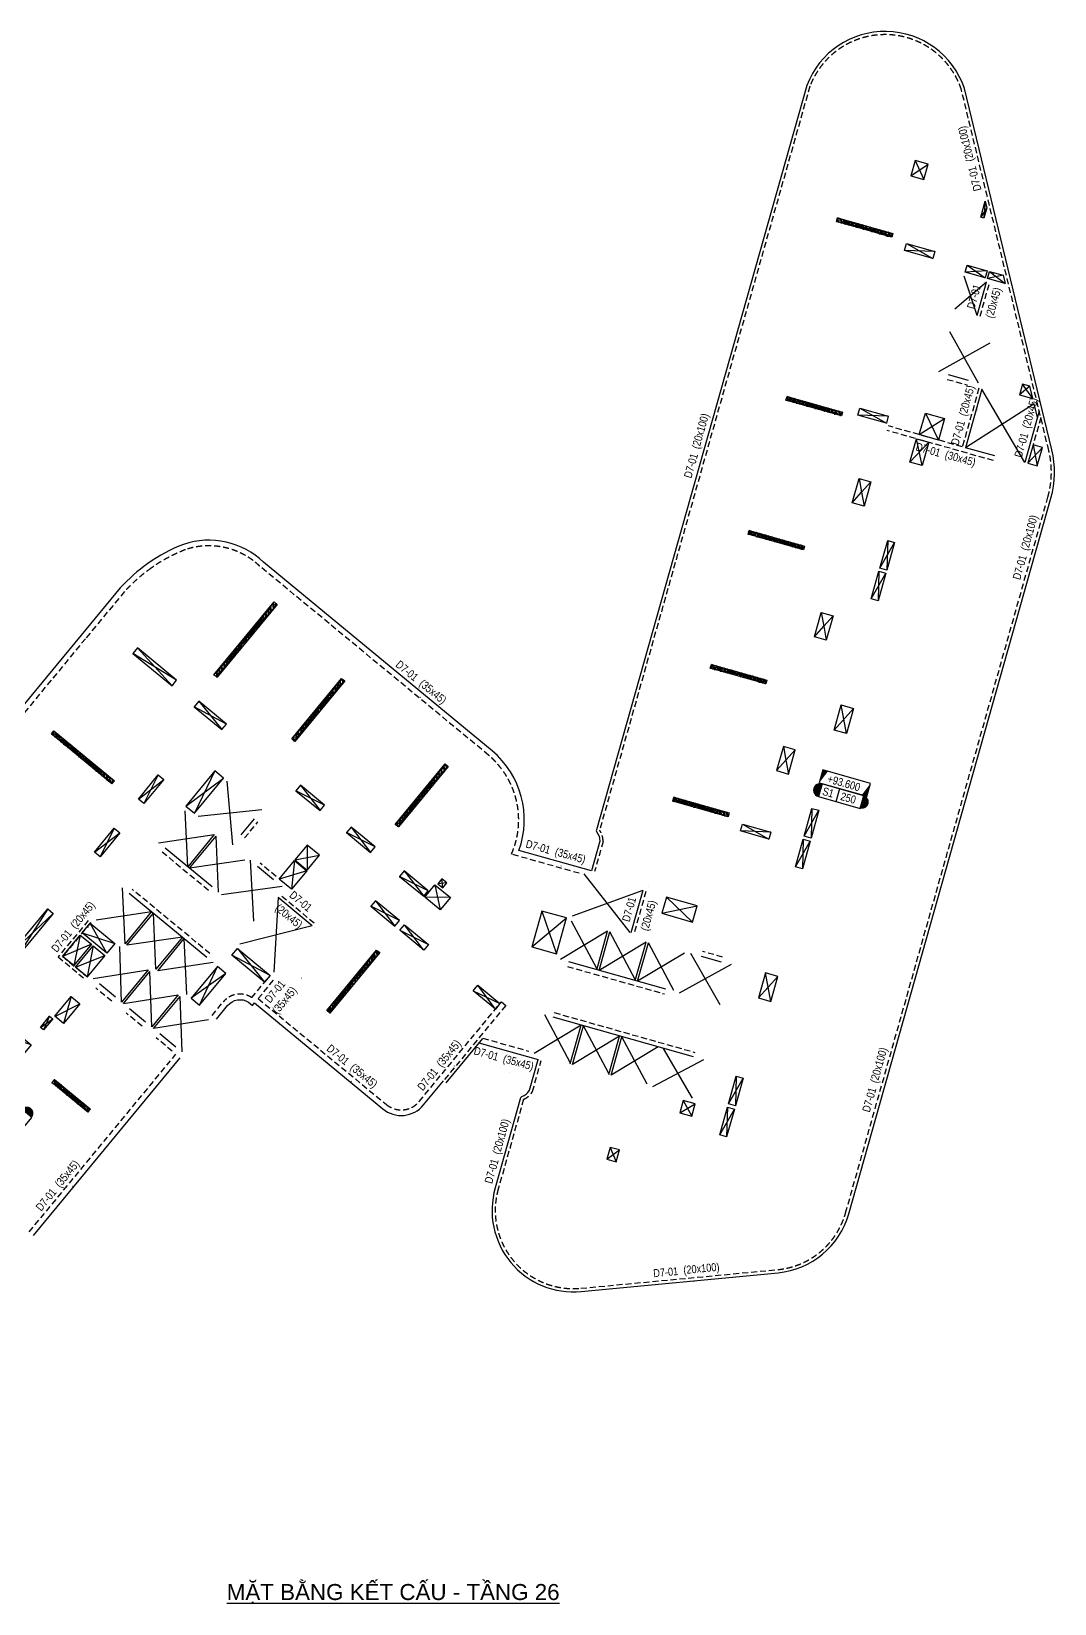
# Model space of a CAD drawing. Header units: millimetres. Extents: x 5400 to 3023951, y -127214 to 225084.
# Drawn here: x 2239371 to 2303313, y -110767 to -12516 of the extents above; entities that cross this region are included whole.
import ezdxf
from ezdxf.enums import TextEntityAlignment as Align

# ---------------------------------------------------------------- set-up
doc = ezdxf.new("R2010")
doc.units = ezdxf.units.MM
doc.header["$LTSCALE"] = 100
doc.linetypes.add('HIDDEN', pattern=[0.375, 0.25, -0.125])
for name, color, linetype in [('ccu11-Manh', 8, 'Continuous'), ('ccu11-Thay', 7, 'Continuous'), ('ccu12-Chidan', 9, 'Continuous'), ('ccu12-Khuat', 9, 'HIDDEN'), ('ccu12-Lomo', 2, 'Continuous'), ('ccu12-Text', 31, 'Continuous'), ('ccu12-Thay', 7, 'Continuous'), ('KC-Betong', 6, 'Continuous')]:
    doc.layers.add(name, color=color, linetype=linetype)
doc.layers.add('ccu12-Tencaukien', color=9, linetype='Continuous', lineweight=15)
doc.layers.add('KC-Tencaukien', color=9, linetype='Continuous', lineweight=15)
doc.styles.add('Arial', font='arial.ttf', dxfattribs={"width": 0.7})
doc.styles.add('Arial Narrow', font='ARIALN.TTF')

# ---------------------------------------------------------------- blocks, each defined once
blk = doc.blocks.new('*U4')
at = {"layer": 'ccu12-Tencaukien', "color": 8, "ltscale": 10000}
blk.add_line((361, -155), (354, -155), dxfattribs=at)
at = {"layer": 'ccu12-Text', "color": 2, "style": 'Arial Narrow', "width": 0.8}
blk.add_attdef('SH', text='', height=300, dxfattribs=at).set_placement((276, 6), align=Align.BOTTOM_RIGHT)
at = {"layer": 'ccu12-Text', "color": 31, "style": 'Arial Narrow', "width": 0.8}
for tag, p in [('(', (508, -75)), ('KT', (633, -75)), (')', (963, -75))]:
    blk.add_attdef(tag, text='', height=250, dxfattribs=at).set_placement(p, align=Align.BOTTOM_LEFT)
blk = doc.blocks.new('ccu11-chieudaysan-flat-2')
at = {"layer": 'ccu12-Chidan'}
for points in [[(-569, 0), (-569, 419, 1)], [(788, 419), (788, 0, 1)]]:
    blk.add_hatch(color=8, dxfattribs=at).paths.add_polyline_path(points)
at = {"layer": 'ccu12-Chidan', "color": 7}
blk.add_line((0, 0), (0, 419), dxfattribs=at)
blk.add_lwpolyline([(-569, 0), (788, 0), (788, 419), (-569, 419)], close=True, dxfattribs=at)
blk.add_arc((-569, 209), 209, 90, 270.0001, dxfattribs=at)
at = {"layer": 'ccu12-Chidan', "color": 31, "style": 'Arial Narrow', "width": 0.7}
for tag, p in [('S00', (-488, 209)), ('200', (100, 209))]:
    blk.add_attdef(tag, text='', height=250, dxfattribs=at).set_placement(p, align=Align.MIDDLE_LEFT)
blk = doc.blocks.new('ccu11-cmb-flat-8')
at = {"layer": 'ccu12-Chidan', "color": 7}
blk.add_lwpolyline([(0, 0), (1550, 0), (1550, 419), (0, 419)], close=True, dxfattribs=at)
at = {"layer": 'ccu12-Chidan'}
for points in [[(0, 0), (166, 419), (0, 419)], [(1550, 419), (1383, 0), (1550, 0)]]:
    blk.add_solid(points, dxfattribs=at)
at = {"layer": 'ccu12-Chidan', "color": 31, "style": 'Arial Narrow', "width": 0.8}
blk.add_attdef('+100.00', text='', height=250, dxfattribs=at).set_placement((745, 206), align=Align.MIDDLE_CENTER)
blk = doc.blocks.new('*U15')
at = {"layer": 'ccu12-Tencaukien', "color": 8, "ltscale": 10000}
blk.add_line((361, -155), (354, -155), dxfattribs=at)
at = {"layer": 'ccu12-Text', "color": 2, "style": 'Arial Narrow', "width": 0.8}
blk.add_attdef('SH', text='', height=300, dxfattribs=at).set_placement((276, 6), align=Align.BOTTOM_RIGHT)
at = {"layer": 'ccu12-Text', "color": 31, "style": 'Arial Narrow', "width": 0.8}
for tag, p in [('(', (508, -75)), ('KT', (633, -75)), (')', (963, -75))]:
    blk.add_attdef(tag, text='', height=250, dxfattribs=at).set_placement(p, align=Align.BOTTOM_LEFT)
blk = doc.blocks.new('*U16')
at = {"layer": 'ccu12-Tencaukien', "color": 8, "ltscale": 10000}
blk.add_line((361, -155), (354, -155), dxfattribs=at)
at = {"layer": 'ccu12-Text', "color": 2, "style": 'Arial Narrow', "width": 0.8}
blk.add_attdef('SH', text='', height=300, dxfattribs=at).set_placement((276, 6), align=Align.BOTTOM_RIGHT)
at = {"layer": 'ccu12-Text', "color": 31, "style": 'Arial Narrow', "width": 0.8}
for tag, p in [('(', (508, -75)), ('KT', (633, -75)), (')', (963, -75))]:
    blk.add_attdef(tag, text='', height=250, dxfattribs=at).set_placement(p, align=Align.BOTTOM_LEFT)
blk = doc.blocks.new('*U17')
at = {"layer": 'ccu12-Tencaukien', "color": 8, "ltscale": 10000}
blk.add_line((361, -155), (354, -155), dxfattribs=at)
at = {"layer": 'ccu12-Text', "color": 2, "style": 'Arial Narrow', "width": 0.8}
blk.add_attdef('SH', text='', height=300, dxfattribs=at).set_placement((276, 6), align=Align.BOTTOM_RIGHT)
at = {"layer": 'ccu12-Text', "color": 31, "style": 'Arial Narrow', "width": 0.8}
for tag, p in [('(', (508, -75)), ('KT', (633, -75)), (')', (963, -75))]:
    blk.add_attdef(tag, text='', height=250, dxfattribs=at).set_placement(p, align=Align.BOTTOM_LEFT)
blk = doc.blocks.new('*U18')
at = {"layer": 'ccu12-Tencaukien', "color": 8, "ltscale": 10000}
blk.add_line((361, -155), (354, -155), dxfattribs=at)
at = {"layer": 'ccu12-Text', "color": 2, "style": 'Arial Narrow', "width": 0.8}
blk.add_attdef('SH', text='', height=300, dxfattribs=at).set_placement((276, 6), align=Align.BOTTOM_RIGHT)
at = {"layer": 'ccu12-Text', "color": 31, "style": 'Arial Narrow', "width": 0.8}
for tag, p in [('(', (508, -75)), ('KT', (633, -75)), (')', (963, -75))]:
    blk.add_attdef(tag, text='', height=250, dxfattribs=at).set_placement(p, align=Align.BOTTOM_LEFT)
blk = doc.blocks.new('Lomo T21')
at = {"layer": 'ccu11-Manh', "ltscale": 5}
for p, q in [((70850, 85937), (71921, 86673)), ((71122, 86899), (71649, 85711)), ((70569, 81704), (72226, 80768)), ((72349, 81201), (70446, 81271)), ((69439, 70904), (67537, 70974)), ((67659, 71407), (69317, 70471)), ((24961, 54407, 0), (22225, 56082, 0)), ((22512, 56429, 0), (24675, 54060, 0)), ((26345, 53102), (27794, 51322)), ((28081, 51669, 0), (26058, 52755)), ((22567, 46987, 0), (24156, 48204, 0)), ((23809, 48490, 0), (22914, 46701, 0)), ((25535, 46546), (27890, 48298)), ((27350, 48744), (26075, 46101)), ((34210, 46606, 0), (32419, 47501, 0)), ((32706, 47848, 0), (33923, 46259, 0)), ((35867, 45237, 0), (37084, 43649, 0)), ((60317, 45424), (61975, 44488)), ((60317, 45424), (61975, 44488)), ((19825, 43664), (21413, 44881)), ((21066, 45168), (20172, 43378)), ((37371, 43996, 0), (35581, 44890, 0)), ((62097, 44921), (60195, 44991)), ((62097, 44921), (60195, 44991)), ((32356, 43183), (33891, 43472)), ((33120, 44109), (33127, 42547)), ((33095, 42508), (31369, 41988)), ((32324, 43145), (32140, 41352)), ((39185, 42500, 0), (40402, 40911, 0)), ((40689, 41258, 0), (38898, 42153, 0)), ((41102, 41627, 0), (41429, 40060)), ((42066, 40831, 0), (40466, 40856, 0)), ((14610, 37350, 0), (17249, 39840, 0)), ((16902, 40126, 0), (14957, 37064, 0)), ((47151, 37740, 0), (49326, 39552, 0)), ((47786, 39987, 0), (48691, 37305, 0)), ((18938, 38479), (18531, 36573)), ((19065, 38633), (21096, 37955)), ((20606, 37361), (19556, 39227)), ((38909, 38783, 0), (40696, 37891, 0)), ((40391, 37559, 0), (39195, 39130, 0)), ((19632, 37906), (17837, 37146)), ((19748, 37811), (19378, 35874)), ((18647, 36478), (20479, 37207)), ((43489, 35001, 0), (45167, 34198, 0)), ((44881, 33851), (43775, 35348, 0)), ((14319, 32887), (15366, 31017)), ((15860, 31614, 0), (13826, 32289)), ((6585, 27633, 0), (9225, 30123, 0)), ((8878, 30409, 0), (6932, 27347, 0)), ((56409, 27367), (57368, 27927)), ((56627, 28136), (57150, 27157)), ((51851, 24472), (52639, 25055)), ((52061, 25218), (52428, 24309)), ((2382, 22546, 0), (3970, 23762, 0)), ((3623, 24049, 0), (2729, 22259, 0)), ((10467, 21704), (8880, 21588)), ((9580, 22436), (9767, 20855)), ((917, 20772), (22, 18982)), ((4125, 20589), (5954, 20762)), ((4951, 21590), (5127, 19761)), ((6031, 20698), (5550, 19410)), ((-325, 19269), (1264, 20485)), ((6378, 20412), (5204, 19697)), ((-1535, 17803, 0), (-2429, 16013, 0)), ((540, 15895), (1758, 17723)), ((-2776, 16300, 0), (-1188, 17517, 0)), ((2105, 17436), (540, 15895)), ((-5676, 12792, 0), (-6570, 11002, 0)), ((-6438, 10892, 0), (-3957, 13191, 0)), ((-4304, 13477, 0), (-6091, 10606, 0)), ((-6917, 11289, 0), (-5329, 12505, 0))]:
    blk.add_line(p, q, dxfattribs=at)
at = {"layer": 'ccu11-Manh', "ltscale": 0.5}
for p, q in [((75587, 83943, 0), (75212, 83352, 0)), ((75489, 84346, 0), (75404, 83325, 0)), ((75614, 79997), (74240, 79913)), ((74364, 80350), (75491, 79560)), ((76610, 79716), (75635, 79519)), ((75759, 79956), (76733, 79209)), ((71371, 69760, 0), (72955, 70768, 0)), ((71752, 71108, 0), (72574, 69420, 0)), ((71963, 69281, 0), (70781, 68041)), ((71551, 67824), (71193, 69499, 0)), ((79066, 68963), (78161, 67972)), ((78487, 69127), (78740, 67808)), ((68909, 61416), (69832, 63025)), ((69399, 63148), (69342, 61293)), ((68365, 59491), (69288, 61101)), ((68855, 61223), (68798, 59369)), ((67263, 52648), (66050, 51297)), ((66820, 51079), (66493, 52865)), ((64178, 44671), (65100, 46281)), ((64667, 46403), (64611, 44549)), ((63634, 42747), (64556, 44356)), ((64123, 44479), (64067, 42624)), ((55280, 39844), (57490, 40311)), ((57204, 39300), (55565, 40854)), ((28756, 37655, 0), (30458, 35546, 0)), ((26399, 34097, 0), (27506, 36527, 0)), ((30803, 35965, 0), (28409, 37235, 0)), ((28040, 36087, 0), (25864, 34538, 0)), ((62532, 35904), (61318, 34552)), ((62088, 34335), (61762, 36121)), ((17023, 33409, 0), (16640, 32558, 0)), ((16450, 32716, 0), (17213, 33253, 0)), ((59446, 27927), (60369, 29537)), ((59936, 29659), (59879, 27805)), ((58902, 26002), (59825, 27612)), ((59392, 27734), (59335, 25880))]:
    blk.add_line(p, q, dxfattribs=at)
at = {"layer": 'ccu11-Manh'}
for p, q in [((78286, 72794, 0), (77638, 72250, 0)), ((78474, 72014, 0), (77825, 72915, 0)), ((41850, 41749, 0), (41287, 41695, 0)), ((41596, 41440, 0), (41542, 42003, 0)), ((38887, 39385, 0), (37093, 40283, 0)), ((37380, 40630, 0), (38600, 39038, 0))]:
    blk.add_line(p, q, dxfattribs=at)
at = {"layer": 'ccu11-Manh', "ltscale": 5, "elevation": 0}
for points in [[(67613, 67014), (67770, 66154), (68354, 66805)], [(67186, 65503), (67770, 66154), (67927, 65294)], [(65247, 58642), (65404, 57782), (65988, 58433)], [(64820, 57131), (65404, 57782), (65561, 56922)], [(62881, 50270), (63038, 49410), (63622, 50060)], [(62454, 48759), (63038, 49410), (63195, 48550)], [(12835, 30429), (11270, 28888), (12488, 30715)], [(10052, 27060), (11270, 28887), (9705, 27346)], [(-1024, 14354), (540, 15895), (-677, 14068)]]:
    blk.add_lwpolyline(points, dxfattribs=at)
at = {"layer": 'ccu11-Manh'}
for points in [[(18361, 34639), (17882, 32960)], [(17345, 33404), (18900, 34193)]]:
    blk.add_lwpolyline(points, dxfattribs=at)
at = {"layer": 'ccu12-Lomo', "ltscale": 0.5, "elevation": 0}
for points in [[(71921, 86673), (71122, 86899), (70850, 85937), (71649, 85711), (71921, 86673)], [(70446, 81271), (70569, 81704), (72349, 81201), (72226, 80768), (70446, 81271)], [(67537, 70974), (67659, 71407), (69439, 70904), (69317, 70471), (67537, 70974)], [(67613, 67014), (68354, 66805), (67927, 65294), (67186, 65503), (67613, 67014)], [(65247, 58642), (65988, 58433), (65561, 56922), (64820, 57131), (65247, 58642)], [(22512, 56429), (22225, 56082), (24675, 54060), (24961, 54407), (22512, 56429)], [(26345, 53102), (26058, 52755), (27794, 51322), (28080, 51669), (26345, 53102)], [(63195, 48550), (63622, 50060), (62881, 50270), (62454, 48759), (63195, 48550)], [(22914, 46701), (22567, 46987), (23809, 48490), (24156, 48204), (22914, 46701)], [(27350, 48744), (25535, 46546), (26075, 46101), (27890, 48298), (27350, 48744)], [(32706, 47848), (32419, 47501), (33923, 46259), (34210, 46606), (32706, 47848)], [(35867, 45237), (35581, 44890), (37084, 43649), (37371, 43996), (35867, 45237)], [(60195, 44991), (60317, 45424), (62097, 44921), (61975, 44488), (60195, 44991)], [(20172, 43378), (19825, 43664), (21066, 45168), (21413, 44881), (20172, 43378)], [(39185, 42500), (38898, 42153), (40402, 40911), (40689, 41258), (39185, 42500)], [(37093, 40283), (38600, 39038), (38887, 39385), (37380, 40630), (37093, 40283)], [(14957, 37064), (14610, 37350), (16902, 40126), (17249, 39840), (14957, 37064)], [(49326, 39552), (47786, 39987), (47152, 37740), (48691, 37305), (49326, 39552)], [(40696, 37891), (40409, 37544), (38909, 38783), (39195, 39130), (40696, 37891)], [(45167, 34198), (44881, 33851), (43489, 35001), (43775, 35348), (45167, 34198)], [(12835, 30429), (12488, 30716), (9705, 27347), (10052, 27060), (12835, 30429)], [(6932, 27347), (6585, 27633), (8878, 30409), (9225, 30123), (6932, 27347)], [(57150, 27157), (57368, 27927), (56627, 28136), (56409, 27367), (57150, 27157)], [(52428, 24309), (52639, 25055), (52061, 25218), (51851, 24472), (52428, 24309)], [(2729, 22259), (2382, 22546), (3623, 24049), (3970, 23762), (2729, 22259)], [(22, 18982), (-325, 19269), (917, 20772), (1264, 20485), (22, 18982)], [(4125, 20589), (4951, 21590), (5954, 20762), (5127, 19761), (4124, 20588)], [(5204, 19697), (5550, 19410), (6378, 20411), (6031, 20699), (5203, 19698)], [(-2429, 16013), (-2776, 16300), (-1535, 17803), (-1188, 17517), (-2429, 16013)], [(-677, 14068), (2105, 17436), (1758, 17723), (-1024, 14354), (-677, 14068)], [(-6570, 11002), (-6917, 11289), (-5676, 12792), (-5329, 12505), (-6570, 11002)], [(-6091, 10606), (-6438, 10892), (-4304, 13477), (-3957, 13191), (-6091, 10606)]]:
    blk.add_lwpolyline(points, dxfattribs=at)
at = {"layer": 'ccu12-Lomo', "elevation": 0}
for points in [[(75404, 83298), (75212, 83352), (75489, 84346), (75587, 83943), (75404, 83298)], [(75615, 79997), (75491, 79560), (74240, 79913), (74364, 80350), (75614, 79997)], [(75759, 79956), (76610, 79716), (76733, 79209), (75635, 79519), (75759, 79956)], [(78475, 72013), (78287, 72795), (77825, 72915), (77638, 72250), (78474, 72014)], [(72955, 70768), (72574, 69420), (71371, 69760), (71752, 71108), (72955, 70768)], [(78740, 67808), (79066, 68963), (78487, 69127), (78161, 67972), (78740, 67808)], [(69288, 61101), (68798, 59369), (68365, 59491), (68855, 61223), (69288, 61101)], [(64556, 44356), (64067, 42624), (63634, 42747), (64123, 44479), (64556, 44356)], [(41596, 41440), (41850, 41749), (41542, 42003), (41287, 41695), (41596, 41440)], [(28409, 37235), (28756, 37655), (30803, 35965), (30458, 35546), (28409, 37235)], [(28040, 36087), (27506, 36527), (25864, 34538), (26399, 34097), (28042, 36085)], [(62532, 35904), (61762, 36121), (61318, 34552), (62088, 34335), (62532, 35904)], [(17023, 33409), (17213, 33253), (16640, 32558), (16450, 32716), (17023, 33409)], [(60369, 29537), (59879, 27805), (59446, 27927), (59936, 29659), (60369, 29537)], [(59825, 27612), (59335, 25880), (58902, 26002), (59392, 27734), (59825, 27612)]]:
    blk.add_lwpolyline(points, dxfattribs=at)
blk.add_lwpolyline([(71963, 69281), (71551, 67824), (70781, 68041), (71193, 69499)], close=True, dxfattribs=at)
at = {"layer": 'ccu12-Lomo'}
for points in [[(69832, 63025), (69342, 61293), (68909, 61416), (69399, 63148), (69832, 63025)], [(65100, 46281), (64611, 44549), (64178, 44671), (64667, 46403), (65100, 46281)], [(18361, 34639), (18900, 34193), (17882, 32960), (17342, 33406), (18361, 34639)]]:
    blk.add_lwpolyline(points, dxfattribs=at)
blk.add_lwpolyline([(67263, 52648), (66820, 51079), (66050, 51297), (66493, 52865)], close=True, dxfattribs=at)
at = {"layer": 'ccu12-Lomo', "ltscale": 0.5, "elevation": 0}
for points in [[(32356, 43183), (33127, 42547), (33891, 43472), (33120, 44109)], [(32324, 43145), (33095, 42508), (32140, 41352), (31369, 41988)], [(41102, 41627), (42066, 40831), (41429, 40060), (40465, 40856)], [(18938, 38479), (19632, 37906), (18531, 36573), (17837, 37146)], [(19556, 39227), (21096, 37955), (20606, 37361), (19065, 38633)], [(19748, 37811), (20479, 37207), (19378, 35874), (18647, 36478)], [(14319, 32887), (15860, 31614), (15366, 31017), (13826, 32289)], [(8880, 21588), (9767, 20855), (10467, 21704), (9580, 22436)]]:
    blk.add_lwpolyline(points, close=True, dxfattribs=at)
at = {"layer": 'ccu12-Lomo', "ltscale": 0.5}
blk.add_lwpolyline([(57204, 39300), (57490, 40311), (55565, 40854), (55280, 39844), (57204, 39300)], dxfattribs=at)
blk = doc.blocks.new('*U151')
h = blk.add_hatch()
h.set_pattern_fill('VATLIEU04', color=250, scale=40, style=0, pattern_type=2)
h.set_pattern_definition([(50, (3950, 300), (286.904, -25.101), [30, -330]), (355, (3950, 300), (-55.5, 300.877), [24, -264]), (100.4514, (3973.9, 297.9), (231.404, 275.776), [25.496, -280.457]), (46.184, (3950, 380), (426.896, -66.208), [45, -495]), (96.636, (3985.57, 374.5), (373.865, 389.647), [38.244, -420.685]), (351.184, (3950, 380), (373.865, 389.647), [36, -396]), (21, (3990, 360), (238.763, -161.048), [30, -330]), (326, (3990, 360), (97.326, 290.06), [24, -264]), (71.4514, (4009.9, 346.58), (336.089, 129.012), [25.496, -280.457]), (37.5, (3950, 300), (4.864, 133.1575), [0, -260.8, 0, -268, 0, -265]), (7.5, (3950, 300), (105.228, 157.7647), [0, -152.8, 0, -254.8, 0, -101]), (327.5, (3860.8, 300), (213.529, -9.022), [0, -100, 0, -312, 0, -414]), (317.5, (3820.8, 300), (233.2745, 40.042), [0, -130, 0, -207.2, 0, -294]), (45, (3950, 300), (-120.208, 120.208), []), (45, (3950, 349), (-120.208, 120.208), [])])
h.paths.add_polyline_path([(-475, -475), (4425, -475), (4425, -225), (-475, -225)])
at = {"color": 6, "ltscale": 0.25}
blk.add_lwpolyline([(-475, -475), (4425, -475), (4425, -225), (-475, -225)], close=True, dxfattribs=at)
at = {"layer": 'Defpoints', "linetype": 'ByBlock', "ltscale": 30}
for p, q in [((4425, -475), (-475, -225)), ((-475, -475), (4425, -225))]:
    blk.add_line(p, q, dxfattribs=at)
blk = doc.blocks.new('*U150')
h = blk.add_hatch()
h.set_pattern_fill('VATLIEU04', color=250, scale=40, style=0, pattern_type=2)
h.set_pattern_definition([(50, (-700, 4950), (286.904, -25.101), [30, -330]), (355, (-700, 4950), (-55.5, 300.877), [24, -264]), (100.4514, (-676.1, 4947.9), (231.404, 275.776), [25.496, -280.457]), (46.184, (-700, 5030), (426.896, -66.208), [45, -495]), (96.636, (-664.43, 5024.5), (373.865, 389.647), [38.244, -420.685]), (351.184, (-700, 5030), (373.865, 389.647), [36, -396]), (21, (-660, 5010), (238.763, -161.048), [30, -330]), (326, (-660, 5010), (97.326, 290.06), [24, -264]), (71.4514, (-640.1, 4996.58), (336.089, 129.012), [25.496, -280.457]), (37.5, (-700, 4950), (4.864, 133.1575), [0, -260.8, 0, -268, 0, -265]), (7.5, (-700, 4950), (105.228, 157.7647), [0, -152.8, 0, -254.8, 0, -101]), (327.5, (-789.2, 4950), (213.529, -9.022), [0, -100, 0, -312, 0, -414]), (317.5, (-829.2, 4950), (233.2745, 40.042), [0, -130, 0, -207.2, 0, -294]), (45, (-700, 4950), (-120.208, 120.208), []), (45, (-700, 4999), (-120.208, 120.208), [])])
h.paths.add_polyline_path([(-475, -475), (-225, -475), (-225, 4425), (-475, 4425)])
at = {"color": 6, "ltscale": 0.25}
blk.add_lwpolyline([(-475, -475), (-225, -475), (-225, 4425), (-475, 4425)], close=True, dxfattribs=at)
at = {"layer": 'Defpoints', "linetype": 'ByBlock', "ltscale": 30}
for p, q in [((-225, -475), (-475, 4425)), ((-475, -475), (-225, 4425))]:
    blk.add_line(p, q, dxfattribs=at)
blk = doc.blocks.new('*U152')
h = blk.add_hatch()
h.set_pattern_fill('VATLIEU04', color=250, scale=40, style=0, pattern_type=2)
h.set_pattern_definition([(50, (2650, 300), (286.904, -25.1), [30, -330]), (355, (2650, 300), (-55.5, 300.877), [24, -264]), (100.451, (2673.9, 297.9), (231.404, 275.776), [25.496, -280.457]), (46.184, (2650, 380), (426.896, -66.208), [45, -495]), (96.636, (2685.57, 374.5), (373.865, 389.647), [38.244, -420.685]), (351.184, (2650, 380), (373.865, 389.65), [36, -396]), (21, (2690, 360), (238.763, -161.048), [30, -330]), (326, (2690, 360), (97.326, 290.06), [24, -264]), (71.451, (2709.9, 346.58), (336.09, 129.012), [25.496, -280.457]), (37.5, (2650, 300), (4.864, 133.1575), [0, -260.8, 0, -268, 0, -265]), (7.5, (2650, 300), (105.228, 157.765), [0, -152.8, 0, -254.8, 0, -101]), (327.5, (2560.8, 300), (213.529, -9.022), [0, -100, 0, -312, 0, -414]), (317.5, (2520.8, 300), (233.274, 40.042), [0, -130, 0, -207.2, 0, -294]), (45, (2650, 300), (-120.208, 120.208), []), (45, (2650, 349), (-120.208, 120.208), [])])
h.paths.add_polyline_path([(-475, -475), (3125, -475), (3125, -225), (-475, -225)])
at = {"color": 6, "ltscale": 0.25}
blk.add_lwpolyline([(-475, -475), (3125, -475), (3125, -225), (-475, -225)], close=True, dxfattribs=at)
at = {"layer": 'Defpoints', "linetype": 'ByBlock', "ltscale": 30}
for p, q in [((3125, -475), (-475, -225)), ((-475, -475), (3125, -225))]:
    blk.add_line(p, q, dxfattribs=at)
blk = doc.blocks.new('*U223')
h = blk.add_hatch()
h.set_pattern_fill('VATLIEU04', color=250, scale=40, style=0, pattern_type=2)
h.set_pattern_definition([(50, (1950, 300), (286.904, -25.1), [30, -330]), (355, (1950, 300), (-55.5, 300.877), [24, -264]), (100.451, (1973.9, 297.9), (231.404, 275.776), [25.496, -280.457]), (46.184, (1950, 380), (426.896, -66.21), [45, -495]), (96.636, (1985.57, 374.5), (373.865, 389.65), [38.244, -420.685]), (351.184, (1950, 380), (373.865, 389.65), [36, -396]), (21, (1990, 360), (238.763, -161.048), [30, -330]), (326, (1990, 360), (97.326, 290.06), [24, -264]), (71.451, (2009.9, 346.58), (336.09, 129.012), [25.496, -280.457]), (37.5, (1950, 300), (4.864, 133.1575), [0, -260.8, 0, -268, 0, -265]), (7.5, (1950, 300), (105.228, 157.765), [0, -152.8, 0, -254.8, 0, -101]), (327.5, (1860.8, 300), (213.529, -9.022), [0, -100, 0, -312, 0, -414]), (317.5, (1820.8, 300), (233.274, 40.042), [0, -130, 0, -207.2, 0, -294]), (45, (1950, 300), (-120.208, 120.208), []), (45, (1950, 349), (-120.208, 120.208), [])])
h.paths.add_polyline_path([(-475, -475), (2425, -475), (2425, -225), (-475, -225)])
at = {"color": 6, "ltscale": 0.25}
blk.add_lwpolyline([(-475, -475), (2425, -475), (2425, -225), (-475, -225)], close=True, dxfattribs=at)
at = {"layer": 'Defpoints', "linetype": 'ByBlock', "ltscale": 30}
for p, q in [((2425, -475), (-475, -225)), ((-475, -475), (2425, -225))]:
    blk.add_line(p, q, dxfattribs=at)
blk = doc.blocks.new('*U224')
h = blk.add_hatch()
h.set_pattern_fill('VATLIEU04', color=250, scale=40, style=0, pattern_type=2)
h.set_pattern_definition([(50, (-700, 5950), (286.904, -25.101), [30, -330]), (355, (-700, 5950), (-55.5, 300.877), [24, -264]), (100.4514, (-676.1, 5947.9), (231.404, 275.776), [25.496, -280.457]), (46.184, (-700, 6030), (426.896, -66.208), [45, -495]), (96.6356, (-664.43, 6024.5), (373.865, 389.647), [38.244, -420.685]), (351.184, (-700, 6030), (373.865, 389.647), [36, -396]), (21, (-660, 6010), (238.763, -161.0476), [30, -330]), (326, (-660, 6010), (97.326, 290.06), [24, -264]), (71.4514, (-640.1, 5996.58), (336.089, 129.012), [25.496, -280.457]), (37.5, (-700, 5950), (4.864, 133.1575), [0, -260.8, 0, -268, 0, -265]), (7.5, (-700, 5950), (105.2278, 157.7647), [0, -152.8, 0, -254.8, 0, -101]), (327.5, (-789.2, 5950), (213.529, -9.022), [0, -100, 0, -312, 0, -414]), (317.5, (-829.2, 5950), (233.2745, 40.042), [0, -130, 0, -207.2, 0, -294]), (45, (-700, 5950), (-120.208, 120.208), []), (45, (-700, 5999), (-120.208, 120.208), [])])
h.paths.add_polyline_path([(-475, -475), (-225, -475), (-225, 5425), (-475, 5425)])
at = {"color": 6, "ltscale": 0.25}
blk.add_lwpolyline([(-475, -475), (-225, -475), (-225, 5425), (-475, 5425)], close=True, dxfattribs=at)
at = {"layer": 'Defpoints', "linetype": 'ByBlock', "ltscale": 30}
for p, q in [((-225, -475), (-475, 5425)), ((-475, -475), (-225, 5425))]:
    blk.add_line(p, q, dxfattribs=at)

msp = doc.modelspace()

# ---------------------------------------------------------------- linework, layer by layer
at = {"layer": 'ccu11-Manh', "ltscale": 0.5}
for p, q in [((2299052.4, -28195.6), (2297072.4, -29870.2)), ((2298467.8, -30264.5), (2297657, -27801.3)), ((2298569.4, -34501.8), (2296774.4, -31292.8)), ((2299276.4, -31999.8), (2296067.4, -33794.8)), ((2301455.2, -39447.9), (2298776.5, -34872.1)), ((2302040.8, -35794.5), (2297743.1, -38529.4, 0)), ((2251950.5, -63347, 0), (2251606.3, -59366.6, 0)), ((2249134.9, -64718.1, 0), (2248977, -61215.6, 0)), ((2249791.6, -61564.1, 0), (2253765.3, -61149.5, 0)), ((2247321.4, -63220.4, 0), (2250790.5, -62713.3, 0)), ((2251061, -66308.7, 0), (2250906.2, -62808.8, 0)), ((2252716.6, -64303.9, 0), (2249250.6, -64813.6, 0)), ((2253036.7, -64308.9, 0), (2253258.5, -68123.5, 0)), ((2273902, -65164.6), (2276762.9, -68830.7)), ((2245225.5, -69530.5, 0), (2245067.6, -66028)), ((2255041.4, -65964.5, 0), (2251253.8, -66467.9, 0)), ((2254798.1, -66651.7, 0), (2254517.8, -71309.9, 0)), ((2277578, -66203.3), (2273154.2, -67811)), ((2243412, -68032.7), (2246881.1, -67525.7)), ((2247153.2, -71122.4, 0), (2246996.8, -67621.2)), ((2256918.5, -68402.8, 0), (2252397.4, -69558.8, 0)), ((2275382.2, -68752.3, 0), (2272440.9, -70519, 0)), ((2274702.3, -71086.7, 0), (2273120.7, -68113.3, 0)), ((2245003.3, -73172.8), (2244885.4, -69703.5)), ((2248808.8, -69117.6), (2245341.2, -69626)), ((2249079.2, -72713), (2248924.4, -69213.2)), ((2277787.9, -69432.1), (2274846.7, -71198.9)), ((2277108.1, -71766.5), (2275526.5, -68793.1)), ((2279513.9, -72446.3), (2277932.3, -69472.9)), ((2250734.8, -70708.2), (2247268.8, -71217.9)), ((2280193.7, -70111.9), (2277252.5, -71878.7)), ((2280557.7, -70110.8), (2282400.9, -73333.5)), ((2243229.8, -71708.2), (2246658.8, -71168.1, 0)), ((2246892.3, -74732.9), (2246774.5, -71263.6, 0)), ((2283107.9, -70831.4), (2279850.7, -72612.9)), ((2245118.9, -73268.3, 0), (2248547.9, -72728.1, 0)), ((2248781.4, -76293), (2248663.6, -72823.7, 0)), ((2250437, -74288.2), (2247008, -74828.4, 0)), ((2273723.4, -74622.4), (2270782.2, -76389.2)), ((2273043.6, -76956.8), (2271462, -73983.4)), ((2275449.4, -77636.6), (2273867.8, -74663.2)), ((2276129.2, -75302.2), (2273188, -77069)), ((2277855.2, -78316.5), (2276273.6, -75343)), ((2278535, -75982), (2275593.8, -77748.8)), ((2280694, -79190), (2278871.8, -76077.2)), ((2281373.8, -76784.2), (2278192, -78483))]:
    msp.add_line(p, q, dxfattribs=at)
at = {"layer": 'ccu11-Thay', "ltscale": 0.5}
for p, q in [((2253287.7, -61727.8, 0), (2252459.9, -62730.2, 0)), ((2253499.3, -64691, 0), (2254501.7, -65518.8, 0)), ((2279008.7, -72374.9), (2272946.1, -70661.8)), ((2281231.4, -70301.2), (2282482.4, -70654.7)), ((2243615.4, -72026.6), (2244617.7, -72854.4, 0)), ((2245504.4, -73586.7, 0), (2246506.8, -74414.5)), ((2252936.4, -73184.4), (2253192.2, -73386.1, 0)), ((2253192.2, -73386.1, 0), (2253319.6, -73231.9, 0)), ((2280748.3, -76607.5), (2271967.2, -74126.2)), ((2247393.5, -75146.8, 0), (2248395.9, -75974.6))]:
    msp.add_line(p, q, dxfattribs=at)
at = {"layer": 'ccu11-Thay'}
for p, q in [((2250790.5, -62713.3, 0), (2249134.9, -64718.1, 0)), ((2249250.6, -64813.6, 0), (2250906.2, -62808.8, 0)), ((2277578, -66203.3, 0), (2276830.2, -68849.7, 0)), ((2246881.1, -67525.7), (2245225.5, -69530.5, 0)), ((2245341.2, -69626), (2246996.8, -67621.2)), ((2274702.3, -71158.1, 0), (2275382.2, -68752.3, 0)), ((2248808.8, -69117.6), (2247153.2, -71122.4, 0)), ((2247268.8, -71217.9), (2248924.4, -69213.2)), ((2274846.7, -71198.9, 0), (2275526.5, -68793.1, 0)), ((2277108.1, -71837.9, 0), (2277787.9, -69432.1, 0)), ((2277252.5, -71878.7), (2277932.3, -69472.9)), ((2246658.8, -71168.1, 0), (2245003.3, -73172.8)), ((2245118.9, -73268.3, 0), (2246774.5, -71263.6, 0)), ((2248547.9, -72728.1, 0), (2246892.3, -74732.9)), ((2247008, -74828.4, 0), (2248663.6, -72823.7, 0)), ((2273043.6, -77028.2), (2273723.4, -74622.4)), ((2273188, -77069), (2273867.8, -74663.2)), ((2275449.4, -77708), (2276129.2, -75302.2)), ((2275593.8, -77748.8), (2276273.6, -75343))]:
    msp.add_line(p, q, dxfattribs=at)
at = {"layer": 'ccu11-Thay', "ltscale": 0.5, "extrusion": (-9.92109e-09, 8.1449e-09, 1)}
msp.add_line((2256918.4, -68403, 0), (2254798, -66651.9, 0), dxfattribs=at)
at = {"layer": 'ccu12-Khuat', "ltscale": 15}
for p, q in [((2288018.1, -15943.9, 0), (2274878.1, -62438.8, 0)), ((2302951, -38702.1), (2297483.6, -16123.1, 0)), ((2298660.2, -30318.9), (2299244.9, -28249.9)), ((2296611.3, -34260.3), (2297862.3, -34613.8)), ((2298584, -34817.7, 0), (2297550.6, -38475, 0)), ((2297550.6, -38475, 0), (2292931.5, -37169.7)), ((2302451.9, -36648.7), (2301645.7, -39501.8)), ((2299489.9, -39334.7, 0), (2292849.9, -37458.4)), ((2290257, -86351.6), (2302895.7, -41624)), ((2252691.2, -62921.2, 0), (2253519, -61918.9, 0)), ((2247535.1, -63786, 0), (2250465.1, -66205.7, 0)), ((2254660.9, -65326, 0), (2253658.5, -64498.2, 0)), ((2250521, -70142.6), (2245663.4, -66131)), ((2277770.5, -66257.7, 0), (2277022.7, -68904.1, 0)), ((2282564, -70366), (2281312.9, -70012.5)), ((2253140.2, -72899.5, 0), (2254288.2, -71509.3, 0)), ((2272864.5, -70950.5), (2278927.2, -72663.6)), ((2244394.9, -73124.3, 0), (2243392.5, -72296.5)), ((2253542.5, -72962, 0), (2254558.1, -71732.2, 0)), ((2246283.9, -74684.4), (2245281.6, -73856.6, 0)), ((2272048.8, -73837.5), (2280829.9, -76318.8)), ((2248173, -76244.5), (2247170.7, -75416.7, 0)), ((2267583.4, -75433.4, 0), (2270458.9, -76245.9))]:
    msp.add_line(p, q, dxfattribs=at)
at = {"layer": 'ccu12-Khuat', "ltscale": 15, "extrusion": (-9.92109e-09, 8.1449e-09, 1)}
msp.add_line((2257045.8, -68248.8, 0), (2254925.4, -66497.7, 0), dxfattribs=at)
at = {"layer": 'ccu12-Khuat', "ltscale": 15, "elevation": 0}
for points in [[(2269368.4, -63935.5, 0.3333055), (2267943.9, -57748.8), (2253648.2, -45942.9, 0.2787148), (2248997.4, -44901.3, 0.0632946), (2246855.8, -46053.3, 0.0533248), (2245189.4, -47519.9), (2242744.5, -50466.9), (2217334.6, -81226.9)], [(2274878.1, -62438.8, -0.157518), (2275097.2, -63139.9), (2274564.6, -65024.5)], [(2250657.4, -74016.3), (2251358.3, -73167.3, -0.3828951), (2253140.2, -72899.5, -0.3828951)], [(2253542.5, -72962), (2261560.6, -79583.8, 0.4148671), (2263605.5, -79386.4), (2268741.5, -73167.3), (2269011.4, -73390.2), (2265127.1, -78093.6)], [(2270128.3, -79254.9, 0.1574907), (2270681.7, -78772.1), (2271231.1, -76827.8)], [(2270128.3, -79254.9), (2268546.8, -84851.5, 0.5290318), (2273704.6, -91063.8), (2286014, -89896.9, 0.3083499), (2290257, -86351.4)]]:
    msp.add_lwpolyline(points, format="xyb", dxfattribs=at)
for points in [[(2273599.7, -65131.1), (2269368.4, -63935.5)], [(2242919.2, -68079.7), (2241040.8, -70354.4), (2242737.1, -71755.3)], [(2243073.4, -68207.1), (2241322.3, -70327.5), (2242864.4, -71601)], [(2239234.9, -87538.7), (2248402.7, -76434.1)]]:
    msp.add_lwpolyline(points, dxfattribs=at)
at = {"layer": 'ccu12-Khuat', "ltscale": 15}
for centre, radius, start, end in [((2292718.3, -17751.3, 0), 5034.9, 18.663294, 159.167695), ((2297352.8, -40057.7), 5760, 344.221226, 13.61189)]:
    msp.add_arc(centre, radius, start, end, dxfattribs=at)
at = {"layer": 'ccu12-Thay'}
for p, q in [((2287825.7, -15889.5, 0), (2274677.6, -62413.1)), ((2303145.4, -38655.1), (2297678, -16076.1, 0)), ((2298467.8, -30264.5), (2299052.4, -28195.6)), ((2297943.9, -34325.1), (2296692.9, -33971.6)), ((2298776.5, -34872.1, 0), (2297743.1, -38529.4, 0)), ((2302356, -36252.6), (2301453.2, -39447.4)), ((2302248.3, -36641.3), (2302040.8, -35794.5)), ((2299571.5, -39046, 0), (2297743.1, -38529.4, 0)), ((2290449.4, -86406), (2303088.2, -41678.4)), ((2267339.9, -75728.2, 0), (2271038.8, -76773.5))]:
    msp.add_line(p, q, dxfattribs=at)
at = {"layer": 'ccu12-Thay', "ltscale": 0.5}
for p, q in [((2250656.2, -65974.4, 0), (2247726.2, -63554.7, 0)), ((2245472.4, -66362.3), (2250330, -70373.9))]:
    msp.add_line(p, q, dxfattribs=at)
at = {"layer": 'ccu12-Thay', "ltscale": 0.5, "elevation": 0}
for points in [[(2269838, -63704.5, 0.3137277), (2268168.2, -57480.1), (2253880.9, -45681.1, 0.2784217), (2248878.9, -44571.9, 0.0634641), (2246653.2, -45768, 0.0535105), (2244925.5, -47289.7), (2242474.9, -50243.7), (2217053, -81018.2)], [(2250927.3, -74239.2), (2251628.2, -73390.1, -0.379005), (2252936.4, -73184.4, -0.379005)], [(2253319.6, -73231.9), (2261337.8, -79853.6, 0.4148001), (2263875.6, -79609), (2265127.1, -78093.6)]]:
    msp.add_lwpolyline(points, format="xyb", dxfattribs=at)
at = {"layer": 'ccu12-Thay', "elevation": 0}
for points in [[(2274677.6, -62413.1, 0.1897824), (2274690.9, -62521.9, -0.1613035), (2274897.1, -63112.5), (2274368.1, -64984.5)], [(2269943.8, -79171.9, -0.1897824), (2270012.1, -79086.1, 0.1613035), (2270496.8, -78690.8), (2271038.6, -76773.4)], [(2269944.7, -79169), (2268354.5, -84796.6, 0.5290007), (2273723.7, -91262.9), (2286033.3, -90096, 0.3083681), (2290449.4, -86406)]]:
    msp.add_lwpolyline(points, format="xyb", dxfattribs=at)
msp.add_lwpolyline([(2274368.1, -64984.5), (2269838, -63704.5)], dxfattribs=at)
at = {"layer": 'ccu12-Thay', "ltscale": 0.5, "elevation": 0}
for points in [[(2265281.3, -78220.9), (2267573.7, -75445.1)], [(2239504.8, -87761.6), (2248672.6, -76657)]]:
    msp.add_lwpolyline(points, dxfattribs=at)
at = {"layer": 'ccu12-Thay'}
for centre, radius, start, end in [((2292718.3, -17751.3, 0), 5234.9, 18.663294, 159.167695), ((2297352.8, -40057.7), 5960, 344.221226, 13.61189)]:
    msp.add_arc(centre, radius, start, end, dxfattribs=at)

# ---------------------------------------------------------------- block references
at = {"layer": 'ccu12-Lomo'}
msp.add_blockref('Lomo T21', (2223485.1, -107473.7), dxfattribs=at)
at = {"layer": 'ccu12-Tencaukien'}
ref = msp.add_blockref('*U4', (2298536.5, -20591.5, 0), dxfattribs=dict(at, xscale=1.815893337873054, yscale=1.815893337873054, zscale=1.815893337873054, rotation=103.6118897536134))
ref.add_attrib('KT', '(20x100)', dxfattribs={"color": 31, "height": 500, "rotation": 103.61189, "style": 'Arial Narrow'}).set_placement((2298427.5, -20556.1, 0), align=Align.BOTTOM_LEFT)
ref.add_attrib('SH', 'D7-01', dxfattribs={"color": 2, "height": 500, "rotation": 103.61189, "style": 'Arial Narrow'}).set_placement((2298528, -20873.8, 0), align=Align.BOTTOM_RIGHT)
ref = msp.add_blockref('*U4', (2299020.4, -28205, 0), dxfattribs=dict(at, xscale=1.815893337873054, yscale=1.815893337873054, zscale=1.815893337873054, rotation=74.21909893616227))
ref.add_attrib('KT', '(20x45)', dxfattribs={"color": 31, "height": 500, "rotation": 74.219099, "style": 'Arial Narrow'}).set_placement((2299603.9, -30512, 0), align=Align.BOTTOM_LEFT)
ref.add_attrib('SH', 'D7-01', dxfattribs={"color": 2, "height": 500, "rotation": 74.219099, "style": 'Arial Narrow'}).set_placement((2298874.4, -28446.7, 0), align=Align.BOTTOM_RIGHT)
ref = msp.add_blockref('*U17', (2298018.8, -36714.5, 0), dxfattribs=dict(at, xscale=1.815893337873054, yscale=1.815893337873054, zscale=1.815893337873054, rotation=74.21909893616227))
ref.add_attrib('KT', '(20x45)', dxfattribs={"color": 31, "height": 500, "rotation": 74.219099, "style": 'Arial Narrow'}).set_placement((2297941.1, -36630.1, 0), align=Align.BOTTOM_LEFT)
ref.add_attrib('SH', 'D7-01', dxfattribs={"color": 2, "height": 500, "rotation": 74.219099, "style": 'Arial Narrow'}).set_placement((2297872.7, -36956.3, 0), align=Align.BOTTOM_RIGHT)
ref = msp.add_blockref('*U18', (2301977.9, -37486.9, 0), dxfattribs=dict(at, xscale=1.815893337873054, yscale=1.815893337873054, zscale=1.815893337873054, rotation=74.21909893616227))
ref.add_attrib('KT', '(20x45)', dxfattribs={"color": 31, "height": 500, "rotation": 74.219099, "style": 'Arial Narrow'}).set_placement((2301900.3, -37402.5, 0), align=Align.BOTTOM_LEFT)
ref.add_attrib('SH', 'D7-01', dxfattribs={"color": 2, "height": 500, "rotation": 74.219099, "style": 'Arial Narrow'}).set_placement((2301831.9, -37728.6, 0), align=Align.BOTTOM_RIGHT)
ref = msp.add_blockref('*U4', (2281329.3, -38772.7, 0), dxfattribs=dict(at, xscale=1.815893337873054, yscale=1.815893337873054, zscale=1.815893337873054, rotation=74.21909893616227))
ref.add_attrib('KT', '(20x100)', dxfattribs={"color": 31, "height": 500, "rotation": 74.219099, "style": 'Arial Narrow'}).set_placement((2281251.7, -38688.3, 0), align=Align.BOTTOM_LEFT)
ref.add_attrib('SH', 'D7-01', dxfattribs={"color": 2, "height": 500, "rotation": 74.219099, "style": 'Arial Narrow'}).set_placement((2281183.3, -39014.4, 0), align=Align.BOTTOM_RIGHT)
ref = msp.add_blockref('*U16', (2296299.8, -39400.2, 0), dxfattribs=dict(at, xscale=1.815893337873054, yscale=1.815893337873054, zscale=1.815893337873054, rotation=344.2212278170489))
ref.add_attrib('KT', '(30x45)', dxfattribs={"color": 31, "height": 500, "rotation": 344.221228, "style": 'Arial Narrow'}).set_placement((2296384.2, -39322.5), align=Align.BOTTOM_LEFT)
ref.add_attrib('SH', 'D7-01', dxfattribs={"color": 2, "height": 500, "rotation": 344.221228, "style": 'Arial Narrow'}).set_placement((2296058, -39254.1), align=Align.BOTTOM_RIGHT)
ref = msp.add_blockref('*U4', (2301877.3, -45124.4, 0), dxfattribs=dict(at, xscale=1.815893337873054, yscale=1.815893337873054, zscale=1.815893337873054, rotation=74.21909893616227))
ref.add_attrib('KT', '(20x100)', dxfattribs={"color": 31, "height": 500, "rotation": 74.219099, "style": 'Arial Narrow'}).set_placement((2301799.7, -45040, 0), align=Align.BOTTOM_LEFT)
ref.add_attrib('SH', 'D7-01', dxfattribs={"color": 2, "height": 500, "rotation": 74.219099, "style": 'Arial Narrow'}).set_placement((2301731.2, -45366.2, 0), align=Align.BOTTOM_RIGHT)
ref = msp.add_blockref('*U4', (2263354.6, -53504.8), dxfattribs=dict(at, xscale=1.815893337873054, yscale=1.815893337873054, zscale=1.815893337873054, rotation=320.4488798636559))
ref.add_attrib('KT', '(35x45)', dxfattribs={"color": 31, "height": 500, "rotation": 320.44888, "style": 'Arial Narrow'}).set_placement((2263463.1, -53467.8, 0), align=Align.BOTTOM_LEFT)
ref.add_attrib('SH', 'D7-01', dxfattribs={"color": 2, "height": 500, "rotation": 320.44888, "style": 'Arial Narrow'}).set_placement((2263192.2, -53273.7, 0), align=Align.BOTTOM_RIGHT)
ref = msp.add_blockref('*U4', (2271923, -64217, 0), dxfattribs=dict(at, xscale=1.815893337873054, yscale=1.815893337873054, zscale=1.815893337873054, rotation=344.2212278170489))
ref.add_attrib('KT', '(35x45)', dxfattribs={"color": 31, "height": 500, "rotation": 344.221228, "style": 'Arial Narrow'}).set_placement((2272007.4, -64139.4), align=Align.BOTTOM_LEFT)
ref.add_attrib('SH', 'D7-01', dxfattribs={"color": 2, "height": 500, "rotation": 344.221228, "style": 'Arial Narrow'}).set_placement((2271681.2, -64071), align=Align.BOTTOM_RIGHT)
ref = msp.add_blockref('*U4', (2256713.9, -67909.9), dxfattribs=dict(at, xscale=1.815893337873054, yscale=1.815893337873054, zscale=1.815893337873054, rotation=320.4488798636559))
ref.add_attrib('KT', '(20x45)', dxfattribs={"color": 31, "height": 500, "rotation": 320.44888, "style": 'Arial Narrow'}).set_placement((2254461.8, -67501.4, 0), align=Align.BOTTOM_LEFT)
ref.add_attrib('SH', 'D7-01', dxfattribs={"color": 2, "height": 500, "rotation": 320.44888, "style": 'Arial Narrow'}).set_placement((2256551.5, -67678.8, 0), align=Align.BOTTOM_RIGHT)
ref = msp.add_blockref('*U4', (2277464.5, -66501.4, 0), dxfattribs=dict(at, xscale=1.815893337873054, yscale=1.815893337873054, zscale=1.815893337873054, rotation=74.21909893616227))
ref.add_attrib('KT', '(20x45)', dxfattribs={"color": 31, "height": 500, "rotation": 74.219099, "style": 'Arial Narrow'}).set_placement((2278047.9, -68808.5, 0), align=Align.BOTTOM_LEFT)
ref.add_attrib('SH', 'D7-01', dxfattribs={"color": 2, "height": 500, "rotation": 74.219099, "style": 'Arial Narrow'}).set_placement((2277318.4, -66743.2, 0), align=Align.BOTTOM_RIGHT)
ref = msp.add_blockref('*U15', (2242290.4, -68843.3), dxfattribs=dict(at, xscale=1.815893337873054, yscale=1.815893337873054, zscale=1.815893337873054, rotation=50.44092590918682))
ref.add_attrib('KT', '(20x45)', dxfattribs={"color": 31, "height": 500, "rotation": 50.440926, "style": 'Arial Narrow'}).set_placement((2242253.4, -68734.8, 0), align=Align.BOTTOM_LEFT)
ref.add_attrib('SH', 'D7-01', dxfattribs={"color": 2, "height": 500, "rotation": 50.440926, "style": 'Arial Narrow'}).set_placement((2242059.3, -69005.7, 0), align=Align.BOTTOM_RIGHT)
ref = msp.add_blockref('*U4', (2255626.2, -72009.1), dxfattribs=dict(at, xscale=1.815893337873054, yscale=1.815893337873054, zscale=1.815893337873054, rotation=50.44092590918682))
ref.add_attrib('KT', '(35x45)', dxfattribs={"color": 31, "height": 500, "rotation": 50.440926, "style": 'Arial Narrow'}).set_placement((2254872.7, -74060.6), align=Align.BOTTOM_LEFT)
ref.add_attrib('SH', 'D7-01', dxfattribs={"color": 2, "height": 500, "rotation": 50.440926, "style": 'Arial Narrow'}).set_placement((2255395.1, -72171.4, 0), align=Align.BOTTOM_RIGHT)
ref = msp.add_blockref('*U4', (2265168.9, -77493.3), dxfattribs=dict(at, xscale=1.815893337873054, yscale=1.815893337873054, zscale=1.815893337873054, rotation=50.44092590918682))
ref.add_attrib('KT', '(35x45)', dxfattribs={"color": 31, "height": 500, "rotation": 50.440926, "style": 'Arial Narrow'}).set_placement((2265131.9, -77384.8, 0), align=Align.BOTTOM_LEFT)
ref.add_attrib('SH', 'D7-01', dxfattribs={"color": 2, "height": 500, "rotation": 50.440926, "style": 'Arial Narrow'}).set_placement((2264937.8, -77655.7, 0), align=Align.BOTTOM_RIGHT)
ref = msp.add_blockref('*U4', (2259040.3, -77502.4), dxfattribs=dict(at, xscale=1.815893337873054, yscale=1.815893337873054, zscale=1.815893337873054, rotation=320.4488798636559))
ref.add_attrib('KT', '(35x45)', dxfattribs={"color": 31, "height": 500, "rotation": 320.44888, "style": 'Arial Narrow'}).set_placement((2259148.8, -77465.4, 0), align=Align.BOTTOM_LEFT)
ref.add_attrib('SH', 'D7-01', dxfattribs={"color": 2, "height": 500, "rotation": 320.44888, "style": 'Arial Narrow'}).set_placement((2258877.9, -77271.3, 0), align=Align.BOTTOM_RIGHT)
ref = msp.add_blockref('*U4', (2268679.8, -77148.1, 0), dxfattribs=dict(at, xscale=1.815893337873054, yscale=1.815893337873054, zscale=1.815893337873054, rotation=344.2212204090466))
ref.add_attrib('KT', '(35x45)', dxfattribs={"color": 31, "height": 500, "rotation": 344.22122, "style": 'Arial Narrow'}).set_placement((2268764.2, -77070.5, 0), align=Align.BOTTOM_LEFT)
ref.add_attrib('SH', 'D7-01', dxfattribs={"color": 2, "height": 500, "rotation": 344.22122, "style": 'Arial Narrow'}).set_placement((2268438, -77002.1, 0), align=Align.BOTTOM_RIGHT)
ref = msp.add_blockref('*U4', (2292474.4, -78400.6, 0), dxfattribs=dict(at, xscale=1.815893337873054, yscale=1.815893337873054, zscale=1.815893337873054, rotation=74.21909893616227))
ref.add_attrib('KT', '(20x100)', dxfattribs={"color": 31, "height": 500, "rotation": 74.219099, "style": 'Arial Narrow'}).set_placement((2292396.8, -78316.2, 0), align=Align.BOTTOM_LEFT)
ref.add_attrib('SH', 'D7-01', dxfattribs={"color": 2, "height": 500, "rotation": 74.219099, "style": 'Arial Narrow'}).set_placement((2292328.4, -78642.3, 0), align=Align.BOTTOM_RIGHT)
ref = msp.add_blockref('*U4', (2268871.5, -82863.4, 0), dxfattribs=dict(at, xscale=1.815893337873054, yscale=1.815893337873054, zscale=1.815893337873054, rotation=74.21909893616227))
ref.add_attrib('KT', '(20x100)', dxfattribs={"color": 31, "height": 500, "rotation": 74.219099, "style": 'Arial Narrow'}).set_placement((2268793.8, -82779, 0), align=Align.BOTTOM_LEFT)
ref.add_attrib('SH', 'D7-01', dxfattribs={"color": 2, "height": 500, "rotation": 74.219099, "style": 'Arial Narrow'}).set_placement((2268725.4, -83105.1, 0), align=Align.BOTTOM_RIGHT)
ref = msp.add_blockref('*U4', (2241319.8, -85013.1), dxfattribs=dict(at, xscale=1.815893337873054, yscale=1.815893337873054, zscale=1.815893337873054, rotation=50.44092590918682))
ref.add_attrib('KT', '(35x45)', dxfattribs={"color": 31, "height": 500, "rotation": 50.440926, "style": 'Arial Narrow'}).set_placement((2241282.8, -84904.6, 0), align=Align.BOTTOM_LEFT)
ref.add_attrib('SH', 'D7-01', dxfattribs={"color": 2, "height": 500, "rotation": 50.440926, "style": 'Arial Narrow'}).set_placement((2241088.7, -85175.5, 0), align=Align.BOTTOM_RIGHT)
ref = msp.add_blockref('*U4', (2280101.9, -90429, 0), dxfattribs=dict(at, xscale=1.815893337873053, yscale=1.815893337873053, zscale=1.815893337873053, rotation=5.415448475028894))
ref.add_attrib('KT', '(20x100)', dxfattribs={"color": 31, "height": 500, "rotation": 5.415448, "style": 'Arial Narrow'}).set_placement((2280152.5, -90326.2), align=Align.BOTTOM_LEFT)
ref.add_attrib('SH', 'D7-01', dxfattribs={"color": 2, "height": 500, "rotation": 5.415448, "style": 'Arial Narrow'}).set_placement((2279823.7, -90380.3), align=Align.BOTTOM_RIGHT)
at = {"layer": 'KC-Betong', "linetype": 'ByBlock', "xscale": -1}
for name, p, rotation in [('*U152', (2292816.6, -24796.8), 344.2212276365515), ('*U152', (2289662.3, -35959.7), 344.2212276365515), ('*U152', (2287296.6, -44331.9), 344.2212276365515), ('*U224', (2250905.5, -52206), 320.4488276923595), ('*U152', (2284930.8, -52704.1), 344.2212276365515), ('*U150', (2255763.2, -56217.6), 320.4488276923595), ('*U151', (2244331.6, -58870.7, 0), 320.4488276923595), ('*U150', (2262240.1, -61566.4), 320.4488276923595), ('*U152', (2282585.5, -61004.1), 344.2212276365515), ('*U150', (2257951.2, -73198.5), 320.4488276923595), ('*U223', (2242825.4, -79382.7), 320.4488276923595)]:
    msp.add_blockref(name, p, dxfattribs=dict(at, rotation=rotation))
at = {"layer": 'KC-Tencaukien'}
ref = msp.add_blockref('ccu11-cmb-flat-8', (2288602.2, -59477.9), dxfattribs=dict(at, xscale=1.999999999999999, yscale=1.999999999999999, zscale=1.999999999999999, rotation=344.2212265880018))
ref.add_attrib('+100.00', '+93.600', dxfattribs={"layer": 'ccu12-Chidan', "color": 31, "height": 500, "rotation": 344.221227, "style": 'Arial Narrow'}).set_placement((2290148.2, -59487.6), align=Align.MIDDLE_CENTER)
ref = msp.add_blockref('ccu11-chieudaysan-flat-2', (2289655, -60646.2), dxfattribs=dict(at, xscale=1.999999999999999, yscale=1.999999999999999, zscale=1.999999999999999, rotation=344.2212265880018))
ref.add_attrib('S00', 'S1', dxfattribs={"layer": 'ccu12-Chidan', "color": 31, "height": 500, "rotation": 344.221227, "style": 'Arial Narrow'}).set_placement((2288829.7, -59977.6), align=Align.MIDDLE_LEFT)
ref.add_attrib('200', '250', dxfattribs={"layer": 'ccu12-Chidan', "color": 31, "height": 500, "rotation": 344.221227, "style": 'Arial Narrow'}).set_placement((2289961.4, -60297.4), align=Align.MIDDLE_LEFT)
ref = msp.add_blockref('ccu11-chieudaysan-flat-2', (2238398.5, -81605.6), dxfattribs=dict(at, xscale=1.999999999999999, yscale=1.999999999999999, zscale=1.999999999999999, rotation=50.44882673785607))
ref.add_attrib('S00', 'S1', dxfattribs={"layer": 'ccu12-Chidan', "color": 31, "height": 500, "rotation": 50.448827, "style": 'Arial Narrow'}).set_placement((2237454, -82091.3), align=Align.MIDDLE_LEFT)
ref.add_attrib('200', '250', dxfattribs={"layer": 'ccu12-Chidan', "color": 31, "height": 500, "rotation": 50.448827, "style": 'Arial Narrow'}).set_placement((2238202.8, -81184.6), align=Align.MIDDLE_LEFT)

# ---------------------------------------------------------------- texts
at = {"layer": 'ccu12-Text', "color": 31, "style": 'Arial'}
msp.add_text('%%UMẶT BẰNG KẾT CẤU - TẦNG 26', height=1000, dxfattribs=at).set_placement((2261977.9, -110546.7), align=Align.CENTER)

doc.saveas('drawing.dxf')
